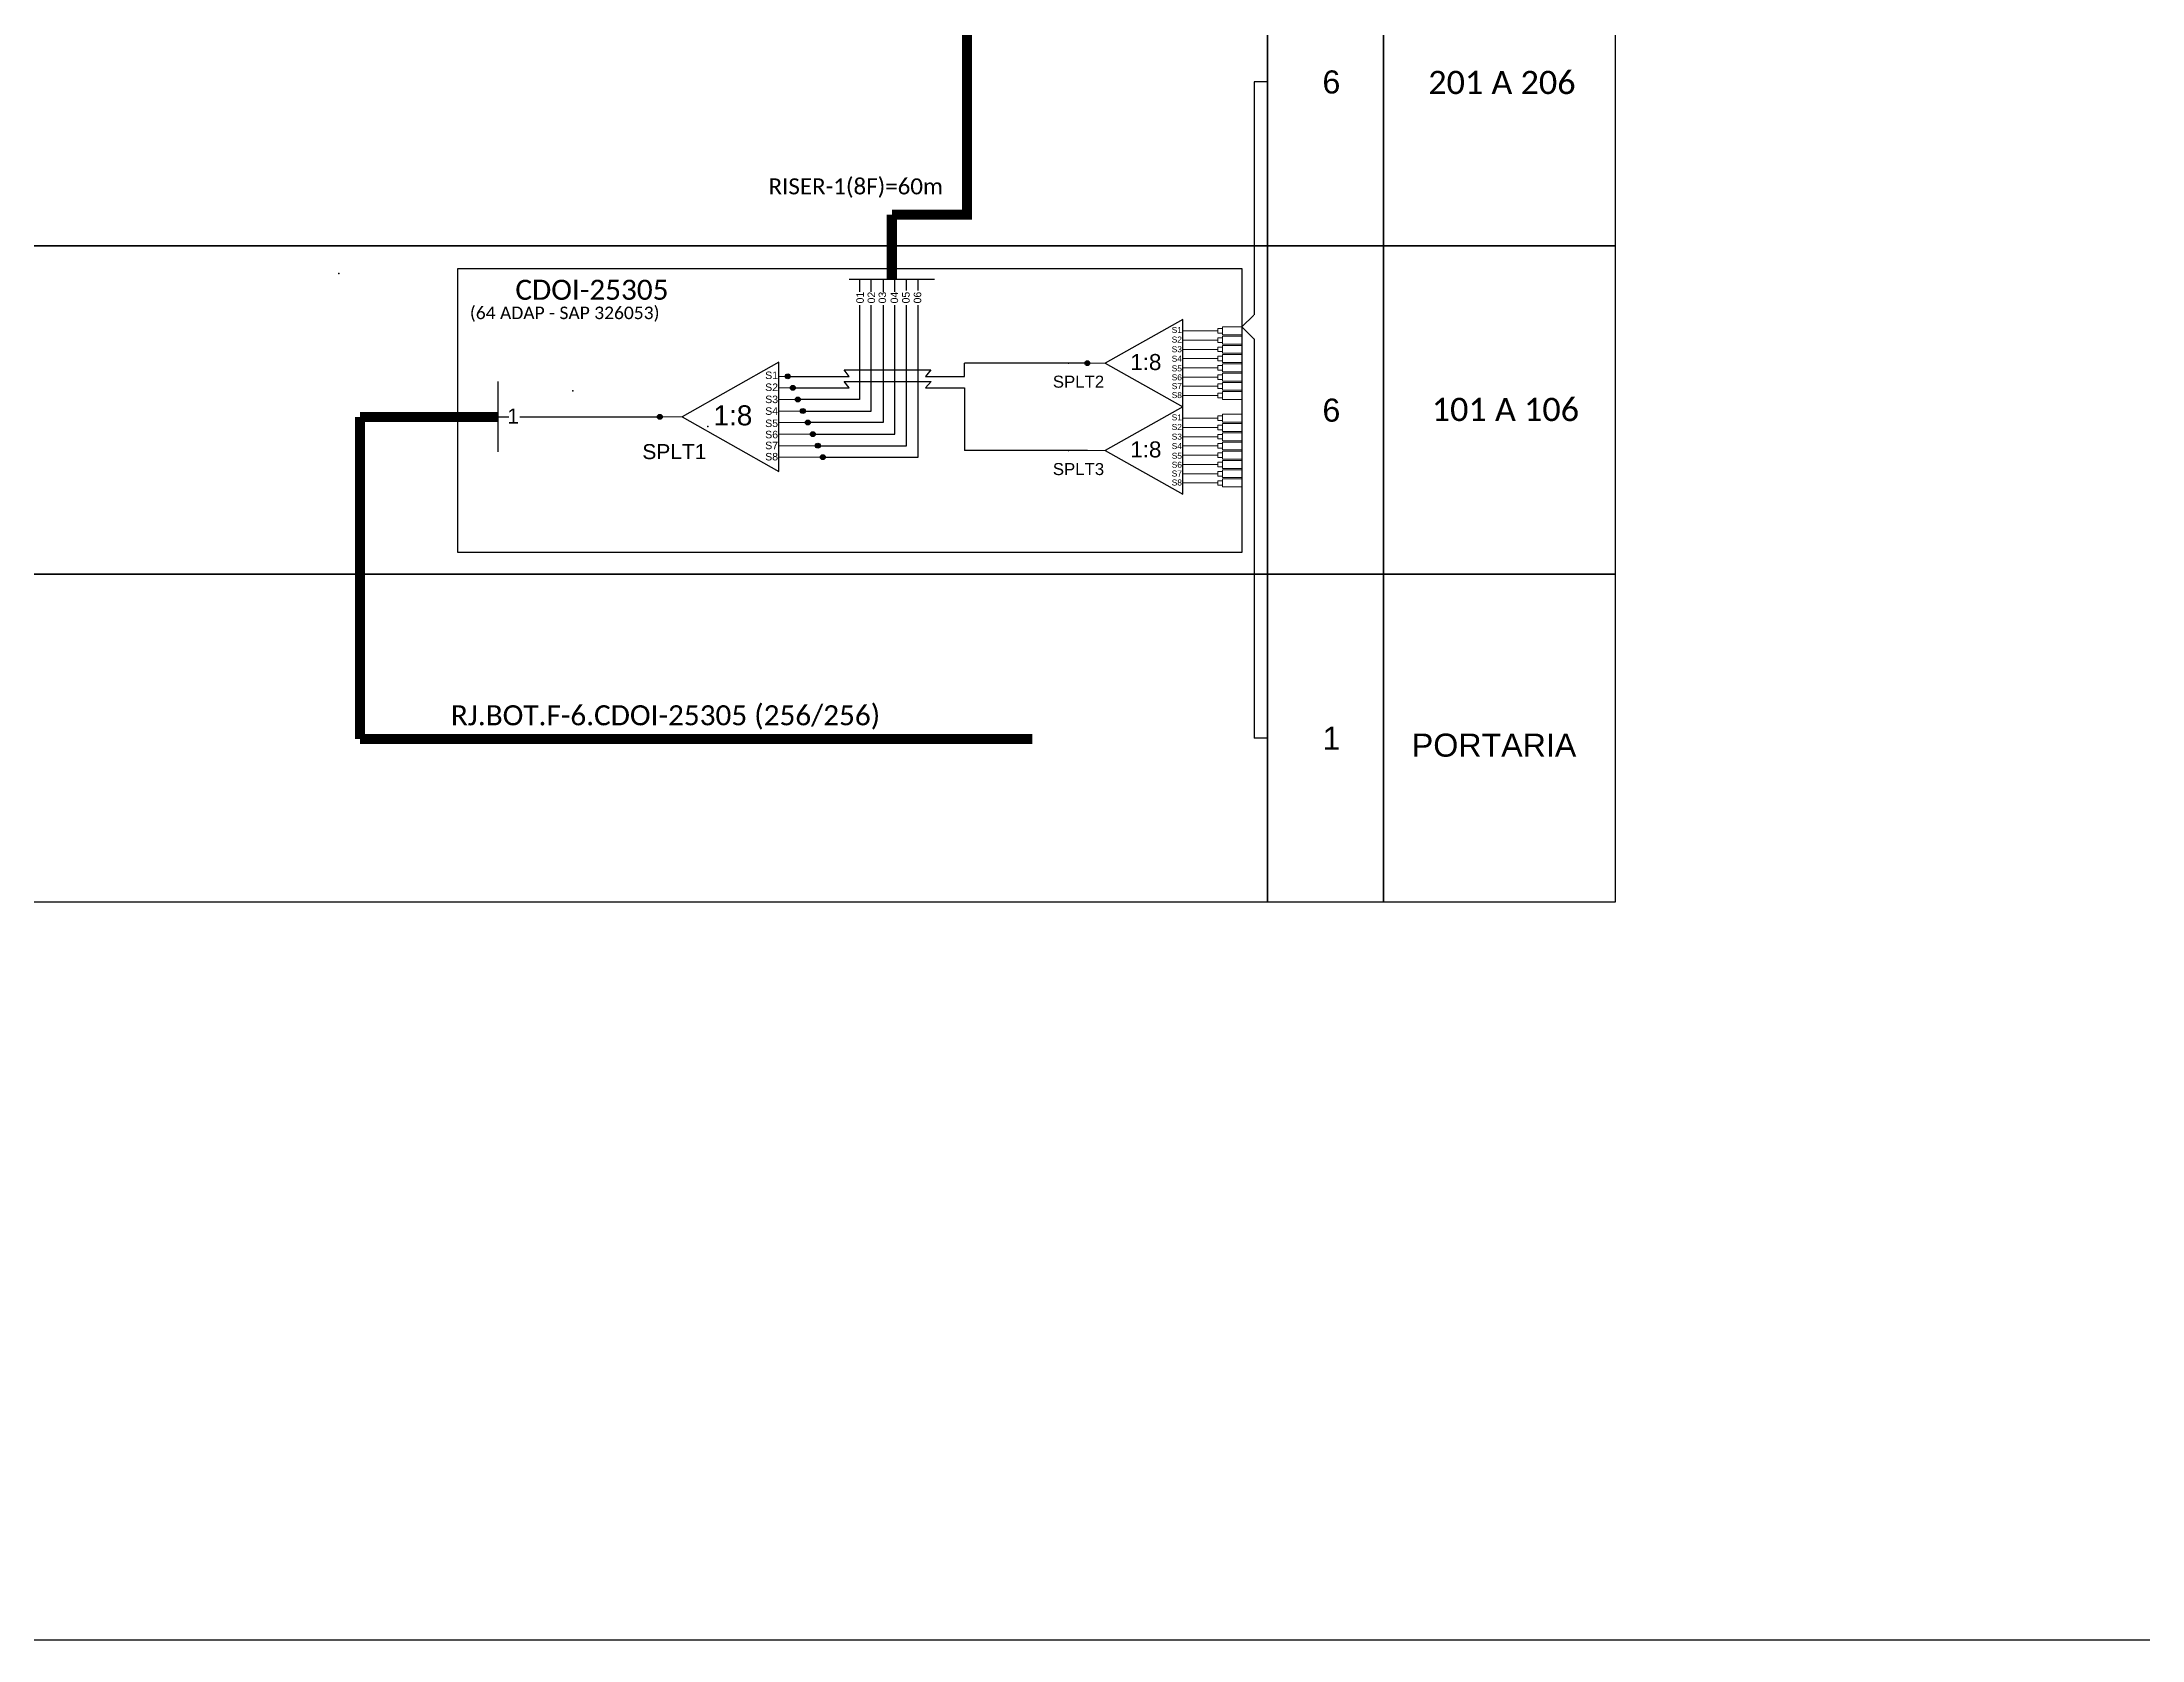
# Model space of a CAD drawing. Header units: inches. Extents: x 467 to 2253, y 63 to 657.
# Drawn here: x 1624 to 1833.6, y 63.1 to 222.5 of the extents above; entities that cross this region are included whole.
import ezdxf
from ezdxf.enums import TextEntityAlignment as Align

# ---------------------------------------------------------------- set-up
doc = ezdxf.new("R2010")
doc.units = ezdxf.units.IN
doc.header["$MEASUREMENT"] = 0
doc.styles.add('ARIAL', font='arial.ttf')
doc.styles.add('WMF-Calibri0', font='calibri.ttf')

# ---------------------------------------------------------------- blocks, each defined once
blk = doc.blocks.new('A$C415C251F')
at = {"color": 3}
blk.add_point((0, 0), dxfattribs=at)
blk = doc.blocks.new('LEG_CDOIA8_C-SPLT_ESQ')
at = {"color": 3, "extrusion": (0, 0, -1), "xscale": -1, "zscale": -1}
blk.add_blockref('A$C415C251F', (0, 0), dxfattribs=at)
at = {"color": 1, "style": 'WMF-Calibri0', "flags": 4}
blk.add_attdef('CDO', (21.44, -2.61), '', height=2, dxfattribs=at)
blk.add_attdef('MODELO', text='', height=1.5, dxfattribs=at).set_placement((22.54, -4.54), align=Align.CENTER)
at = {"style": 'ARIAL', "flags": 4}
blk.add_attdef('SPLITAGEM', text='', height=1.5, dxfattribs=at).set_placement((18.61, -12.59), align=Align.CENTER)
blk = doc.blocks.new('SPLT_1-8_SC-APC')
at = {"color": 1}
blk.add_lwpolyline([(-7.37, -2.1), (-17.04, -7.55), (-7.37, -13), (-7.37, -2.1)], dxfattribs=at)
at = {"color": 3, "lineweight": 0}
for points in [[(-2.99, -3.51), (-7.37, -3.51)], [(-7.37, -4.66), (-2.99, -4.66)], [(-2.41, -3.02), (-2.41, -4)], [(-2.41, -3.02), (0, -3.02)], [(-2.41, -4), (0, -4)], [(-2.41, -4.17), (-2.41, -5.16)], [(-2.41, -4.17), (0, -4.17)], [(-2.41, -5.16), (0, -5.16)], [(-7.37, -5.82), (-2.99, -5.82)], [(-7.37, -6.97), (-2.99, -6.97)], [(-2.41, -5.32), (-2.41, -6.31)], [(-2.41, -5.32), (0, -5.32)], [(-2.41, -6.31), (0, -6.31)], [(-2.41, -6.48), (-2.41, -7.46)], [(-2.41, -6.48), (0, -6.48)], [(-2.41, -7.46), (0, -7.46)], [(-2.41, -7.63), (-2.41, -8.62)], [(-2.41, -7.63), (0, -7.63)], [(-7.37, -8.12), (-2.99, -8.12)], [(-7.37, -9.28), (-2.99, -9.28)], [(-7.37, -10.43), (-2.99, -10.43)], [(-2.41, -8.62), (0, -8.62)], [(-2.41, -8.78), (-2.41, -9.77)], [(-2.41, -8.78), (0, -8.78)], [(-2.41, -9.77), (0, -9.77)], [(-2.41, -9.94), (-2.41, -10.92)], [(-2.41, -9.94), (0, -9.94)], [(-7.37, -11.58), (-2.99, -11.58)], [(-2.41, -10.92), (0, -10.92)], [(-2.41, -11.09), (-2.41, -12.08)], [(-2.41, -11.09), (0, -11.09)], [(-2.41, -12.08), (0, -12.08)]]:
    blk.add_lwpolyline(points, dxfattribs=at)
for points in [[(-2.99, -3.22), (-2.41, -3.22), (-2.41, -3.8), (-2.99, -3.8)], [(-2.99, -4.38), (-2.41, -4.38), (-2.41, -4.95), (-2.99, -4.95)], [(-2.99, -5.53), (-2.41, -5.53), (-2.41, -6.1), (-2.99, -6.1)], [(-2.99, -6.68), (-2.41, -6.68), (-2.41, -7.26), (-2.99, -7.26)], [(-2.99, -7.84), (-2.41, -7.84), (-2.41, -8.41), (-2.99, -8.41)], [(-2.99, -8.99), (-2.41, -8.99), (-2.41, -9.56), (-2.99, -9.56)], [(-2.99, -10.14), (-2.41, -10.14), (-2.41, -10.72), (-2.99, -10.72)], [(-2.99, -11.3), (-2.41, -11.3), (-2.41, -11.87), (-2.99, -11.87)]]:
    blk.add_lwpolyline(points, close=True, dxfattribs=at)
at = {"color": 1, "lineweight": 0}
blk.add_lwpolyline([(-17.04, -7.55), (-19.26, -7.55)], dxfattribs=at)
at = {"color": 1, "style": 'ARIAL'}
for s, height, p in [('S1', 0.75, (-8.74, -3.78)), ('S2', 0.75, (-8.74, -4.97)), ('1:8', 2, (-13.91, -8.4)), ('S3', 0.75, (-8.74, -6.18)), ('S4', 0.75, (-8.74, -7.36)), ('S5', 0.75, (-8.74, -8.57)), ('S6', 0.75, (-8.74, -9.69)), ('S7', 0.75, (-8.74, -10.78)), ('S8', 0.75, (-8.74, -11.9))]:
    blk.add_text(s, height=height, dxfattribs=at).set_placement(p)
blk = doc.blocks.new('SPLITTER_')
blk.add_point((0, 0))
at = {"style": 'ARIAL', "flags": 4}
blk.add_attdef('SPLT', (0, -3.26), '', height=1.5, dxfattribs=at)

msp = doc.modelspace()

# ---------------------------------------------------------------- hatches: boundary and pattern name
h = msp.add_hatch(color=3)
h.dxf.hatch_style = 1
edge = h.paths.add_edge_path()
edge.add_arc((1698.44, 189.18), 0.242, 0, 360)
h = msp.add_hatch(color=3)
h.dxf.hatch_style = 1
edge = h.paths.add_edge_path()
edge.add_arc((1728.35, 190.49), 0.242, 0, 360)
h = msp.add_hatch(color=3)
h.dxf.hatch_style = 1
edge = h.paths.add_edge_path()
edge.add_arc((1698.94, 188.03), 0.242, 0, 360)
h = msp.add_hatch(color=3)
h.dxf.hatch_style = 1
edge = h.paths.add_edge_path()
edge.add_arc((1699.44, 186.87), 0.242, 0, 360)
h = msp.add_hatch(color=3)
h.dxf.hatch_style = 1
edge = h.paths.add_edge_path()
edge.add_arc((1685.67, 185.14), 0.242, 0, 360)
h = msp.add_hatch(color=3)
h.dxf.hatch_style = 1
edge = h.paths.add_edge_path()
edge.add_arc((1699.94, 185.72), 0.242, 0, 360)
h = msp.add_hatch(color=3)
h.dxf.hatch_style = 1
edge = h.paths.add_edge_path()
edge.add_arc((1700.44, 184.57), 0.242, 0, 360)
h = msp.add_hatch(color=3)
h.dxf.hatch_style = 1
edge = h.paths.add_edge_path()
edge.add_arc((1700.94, 183.41), 0.242, 0, 360)
h = msp.add_hatch(color=3)
h.dxf.hatch_style = 1
edge = h.paths.add_edge_path()
edge.add_arc((1701.44, 182.26), 0.242, 0, 360)
h = msp.add_hatch(color=3)
h.dxf.hatch_style = 1
edge = h.paths.add_edge_path()
edge.add_arc((1701.94, 181.11), 0.242, 0, 360)

# ---------------------------------------------------------------- linework, layer by layer
at = {"color": 3}
msp.add_line((1728.35, 190.49), (1716.08, 190.49), dxfattribs=at)
at = {"color": 2}
msp.add_line((1728.35, 181.77), (1716.09, 181.77), dxfattribs=at)
msp.add_lwpolyline([(1414.35, 63.09), (2252.91, 63.09), (2252.91, 657.09), (1414.35, 657.09), (1414.35, 63.09)])
at = {"color": 5, "const_width": 1}
for points in [[(1716.32, 485.91), (1716.32, 205.32), (1708.83, 205.32)], [(1708.83, 198.88), (1708.83, 205.32)]]:
    msp.add_lwpolyline(points, dxfattribs=at)
for points in [[(1517.31, 234.93), (1746.33, 234.93), (1746.33, 202.19), (1517.31, 202.19)], [(1746.33, 234.93), (1757.9, 234.93), (1757.9, 202.19), (1746.33, 202.19)], [(1757.9, 234.93), (1781.05, 234.93), (1781.05, 202.19), (1757.9, 202.19)], [(1517.31, 202.19), (1746.33, 202.19), (1746.33, 169.44), (1517.31, 169.44)], [(1746.33, 202.19), (1757.9, 202.19), (1757.9, 169.44), (1746.33, 169.44)], [(1757.9, 202.19), (1781.05, 202.19), (1781.05, 169.44), (1757.9, 169.44)], [(1517.31, 169.44), (1746.33, 169.44), (1746.33, 136.7), (1517.31, 136.7)], [(1746.33, 169.44), (1757.9, 169.44), (1757.9, 136.7), (1746.33, 136.7)], [(1757.9, 169.44), (1781.05, 169.44), (1781.05, 136.7), (1757.9, 136.7)]]:
    msp.add_lwpolyline(points, close=True)
at = {"color": 3}
for points in [[(1746.33, 218.56), (1745.01, 218.56)], [(1745.01, 218.56), (1745.01, 195.32)], [(1744.98, 195.29), (1743.76, 194.11), (1744.98, 192.94)], [(1745.01, 192.91), (1745.01, 153.07)], [(1698.44, 189.18), (1704.56, 189.18)], [(1704.56, 189.18), (1704.07, 189.82), (1712.73, 189.82), (1712.2, 189.18)], [(1712.2, 189.18), (1716.08, 189.18), (1716.08, 190.49)], [(1669.5, 185.14), (1670.58, 185.14)], [(1671.69, 185.14), (1685.67, 185.14)], [(1746.33, 153.07), (1745.01, 153.07)]]:
    msp.add_lwpolyline(points, dxfattribs=at)
at = {"color": 1}
msp.add_lwpolyline([(1665.52, 199.94), (1743.76, 199.94), (1743.76, 171.59), (1665.52, 171.59)], close=True, dxfattribs=at)
at = {"color": 5}
for points in [[(1704.56, 198.88), (1713.1, 198.88)], [(1705.61, 198.88), (1705.61, 197.62)], [(1706.77, 197.62), (1706.77, 198.88)], [(1707.98, 198.88), (1707.98, 197.62)], [(1709.13, 197.62), (1709.13, 198.88)], [(1710.29, 197.76), (1710.29, 198.88)], [(1711.45, 197.76), (1711.45, 198.88)], [(1705.61, 196.3), (1705.61, 186.87), (1699.44, 186.87)], [(1699.94, 185.72), (1706.77, 185.72), (1706.77, 196.3)], [(1707.98, 196.3), (1707.98, 184.57), (1700.44, 184.57)], [(1700.94, 183.41), (1709.13, 183.41), (1709.13, 196.3)], [(1701.44, 182.26), (1710.29, 182.26), (1710.29, 196.3)], [(1701.94, 181.11), (1711.45, 181.11), (1711.45, 196.3)]]:
    msp.add_lwpolyline(points, dxfattribs=at)
at = {"color": 1}
for points in [[(1669.5, 188.68), (1669.5, 181.65)], [(1697.56, 190.59), (1687.89, 185.14), (1697.56, 179.7), (1697.56, 190.59)]]:
    msp.add_lwpolyline(points, dxfattribs=at)
at = {"color": 7, "lineweight": 0}
for points in [[(1698.44, 189.18), (1697.56, 189.18)], [(1697.56, 188.03), (1698.94, 188.03)], [(1697.56, 186.87), (1699.44, 186.87)], [(1697.56, 185.72), (1699.94, 185.72)], [(1697.56, 184.57), (1700.44, 184.57)], [(1697.56, 183.41), (1700.94, 183.41)], [(1697.56, 182.26), (1701.44, 182.26)], [(1697.56, 181.11), (1701.94, 181.11)]]:
    msp.add_lwpolyline(points, dxfattribs=at)
at = {"color": 2}
for points in [[(1698.94, 188.03), (1704.56, 188.03)], [(1704.56, 188.03), (1704.07, 188.67), (1712.74, 188.67), (1712.2, 188.03)], [(1712.2, 188.03), (1716.09, 188.03), (1716.09, 181.77)]]:
    msp.add_lwpolyline(points, dxfattribs=at)
at = {"color": 1, "const_width": 1}
for points in [[(1655.73, 185.14), (1669.5, 185.14)], [(1655.73, 185.14), (1655.73, 152.99)], [(1655.73, 152.99), (1722.86, 152.99)]]:
    msp.add_lwpolyline(points, dxfattribs=at)
at = {"color": 1, "lineweight": 0}
msp.add_lwpolyline([(1687.89, 185.14), (1685.67, 185.14)], dxfattribs=at)
at = {"color": 3}
for centre in [(1698.44, 189.18), (1728.35, 190.49), (1698.94, 188.03), (1699.44, 186.87), (1685.67, 185.14), (1699.94, 185.72), (1700.44, 184.57), (1700.94, 183.41), (1701.44, 182.26), (1701.94, 181.11)]:
    msp.add_circle(centre, 0.242, dxfattribs=at)

# ---------------------------------------------------------------- block references
ref = msp.add_blockref('LEG_CDOIA8_C-SPLT_ESQ', (1653.62, 199.43), dxfattribs=at)
ref.add_attrib('CDO', 'CDOI-25305', (1671.25, 196.82), dxfattribs={"color": 1, "height": 2, "style": 'WMF-Calibri0'})
ref.add_attrib('MODELO', '(64 ADAP - SAP 326053)', dxfattribs={"color": 1, "height": 1.25, "style": 'WMF-Calibri0'}).set_placement((1676.17, 194.89), align=Align.CENTER)
at = {"color": 3, "xscale": 0.8000000000465661, "yscale": 0.7999999999883585, "zscale": 0.8}
for p in [(1743.76, 196.53), (1743.76, 187.81)]:
    msp.add_blockref('SPLT_1-8_SC-APC', p, dxfattribs=at)
ref = msp.add_blockref('SPLITTER_', (1726.45, 190.49), dxfattribs=dict(xscale=0.8000000000465661, yscale=0.7999999999883585, zscale=0.8))
ref.add_attrib('SPLT', 'SPLT2', (1724.9, 188.05), dxfattribs={"height": 1.2, "style": 'ARIAL'})
ref = msp.add_blockref('SPLITTER_', (1676.97, 187.73), dxfattribs=dict(xscale=-1))
ref.add_attrib('SPLT', '1', (1670.44, 184.47), dxfattribs={"height": 1.5, "style": 'ARIAL'})
ref = msp.add_blockref('SPLITTER_', (1690.45, 184.18), dxfattribs=dict(xscale=-1))
ref.add_attrib('SPLT', 'SPLT1', (1683.92, 180.92), dxfattribs={"height": 1.5, "style": 'ARIAL'})
ref = msp.add_blockref('SPLITTER_', (1726.45, 181.77), dxfattribs=dict(xscale=0.8000000000465661, yscale=0.7999999999883585, zscale=0.8))
ref.add_attrib('SPLT', 'SPLT3', (1724.9, 179.33), dxfattribs={"height": 1.2, "style": 'ARIAL'})

# ---------------------------------------------------------------- texts
at = {"style": 'WMF-Calibri0'}
for s, p in [('201 A 206', (1762.38, 217.35)), ('101 A 106', (1762.73, 184.72))]:
    msp.add_text(s, height=2.317, dxfattribs=at).set_placement(p)
at = {"color": 5, "style": 'WMF-Calibri0'}
msp.add_text('RISER-1(8F)=60m', height=1.6, dxfattribs=at).set_placement((1696.52, 207.34))
at = {"style": 'ARIAL'}
for s, p in [('01', (1705.66, 197.04)), ('02', (1706.78, 197.04)), ('03', (1707.88, 197.04)), ('04', (1709.08, 197.04)), ('05', (1710.23, 197.04)), ('06', (1711.39, 197.04))]:
    msp.add_text(s, height=0.75, rotation=90, dxfattribs=at).set_placement(p, align=Align.MIDDLE_CENTER)
at = {"color": 1}
for s, height, style, p in [('S1', 0.75, 'ARIAL', (1696.19, 188.91)), ('S2', 0.75, 'ARIAL', (1696.19, 187.72)), ('S3', 0.75, 'ARIAL', (1696.19, 186.51)), ('1:8', 2, 'ARIAL', (1691.02, 184.29)), ('S4', 0.75, 'ARIAL', (1696.19, 185.34)), ('S5', 0.75, 'ARIAL', (1696.19, 184.12)), ('S6', 0.75, 'ARIAL', (1696.19, 183)), ('S7', 0.75, 'ARIAL', (1696.19, 181.91)), ('S8', 0.75, 'ARIAL', (1696.19, 180.79)), ('RJ.BOT.F-6.CDOI-25305 (256/256)', 2, 'WMF-Calibri0', (1664.81, 154.36))]:
    msp.add_text(s, height=height, dxfattribs=dict(at, style=style)).set_placement(p)
at = {"style": 'ARIAL', "flags": 12}
for tag, p in [('6', (1752.71, 218.56)), ('6', (1752.71, 185.81)), ('1', (1752.71, 153.07)), ('PORTARIA', (1768.95, 152.38))]:
    msp.add_attdef(tag, text='XX', height=2.3, dxfattribs=at).set_placement(p, align=Align.MIDDLE_CENTER)

doc.saveas('drawing.dxf')
